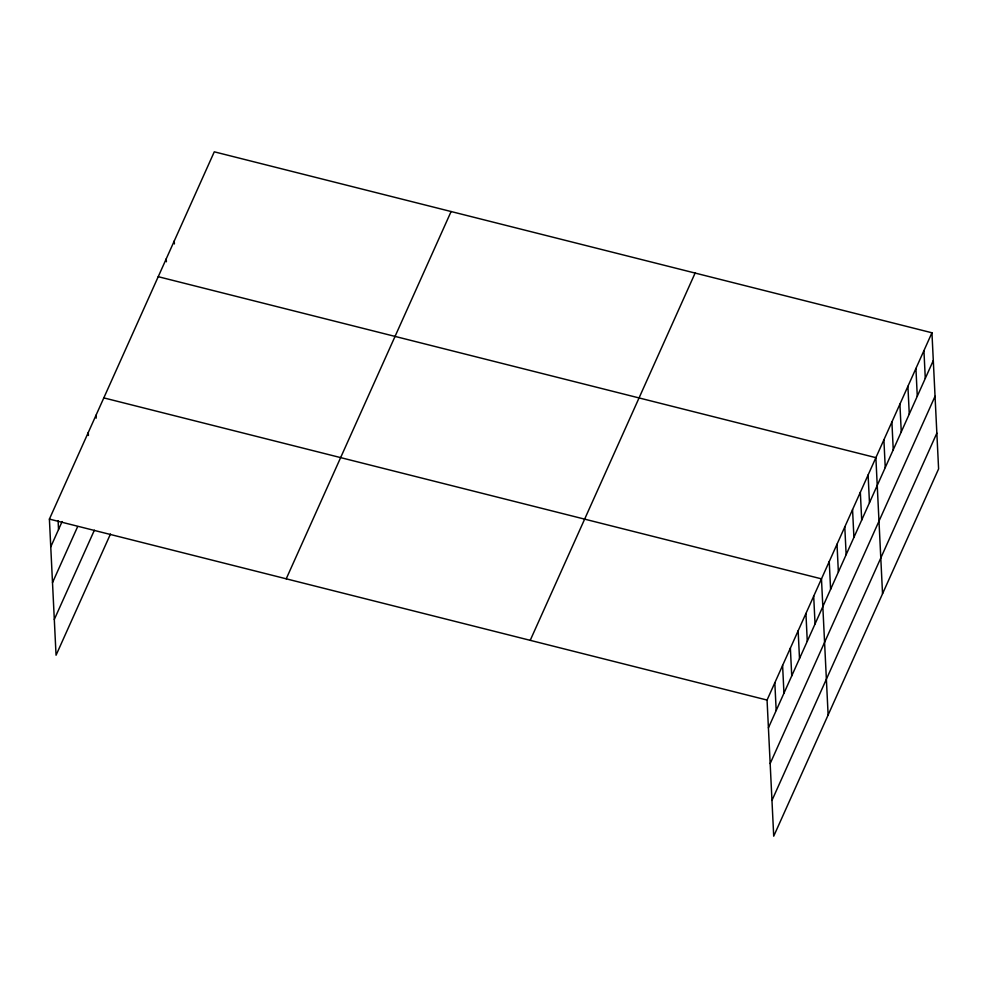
<?xml version="1.0" encoding="UTF-8"?>
<svg xmlns="http://www.w3.org/2000/svg" width="988" height="988" viewBox="0 0 988 988"><rect width="100%" height="100%" fill="white"/><g stroke="black" fill="none" stroke-linecap="round" stroke-linejoin="round"><path stroke-width="1.48" d="M110.471 534.026L56.057 655.217L49.4 519.095L214.285 151.819L931.943 332.783L938.6 468.905L773.715 836.181L767.059 700.06L931.943 332.783M50.759 546.858L62.12 521.553M52.512 582.624L77.62 526.678M54.303 619.464L94.366 530.223M286.224 578.807L451.108 211.531M530.223 640.335L695.12 273.059M768.417 727.823L933.302 360.546M770.158 763.576L935.043 396.299M771.961 800.428L936.846 433.152M158.228 276.689L875.874 457.654L882.543 593.776M103.814 397.892L821.473 578.857L828.129 714.979M49.4 519.095L767.059 700.06M923.928 350.616L925.287 378.379M915.925 368.45L917.284 396.225M907.91 386.296L909.269 414.058M899.907 404.129L901.266 431.904M891.892 421.975L893.251 449.738M883.89 439.808L885.248 467.583M868.106 474.969L869.465 502.731M860.338 492.283L861.697 520.046M852.558 509.598L853.916 537.361M844.789 526.913L846.148 554.676M837.009 544.227L838.367 571.99M829.241 561.542L830.599 589.305M813.692 596.172L815.051 623.934M805.924 613.486L807.282 641.249M798.143 630.801L799.502 658.564M790.375 648.116L791.734 675.878M782.595 665.43L783.953 693.193M774.827 682.745L776.185 710.508M174.246 241.01L174.382 243.937M166.231 258.856L166.379 261.771M96.046 415.207L96.182 418.134M88.265 432.522L88.414 435.449M58.107 520.775L58.527 529.543"/></g></svg>
